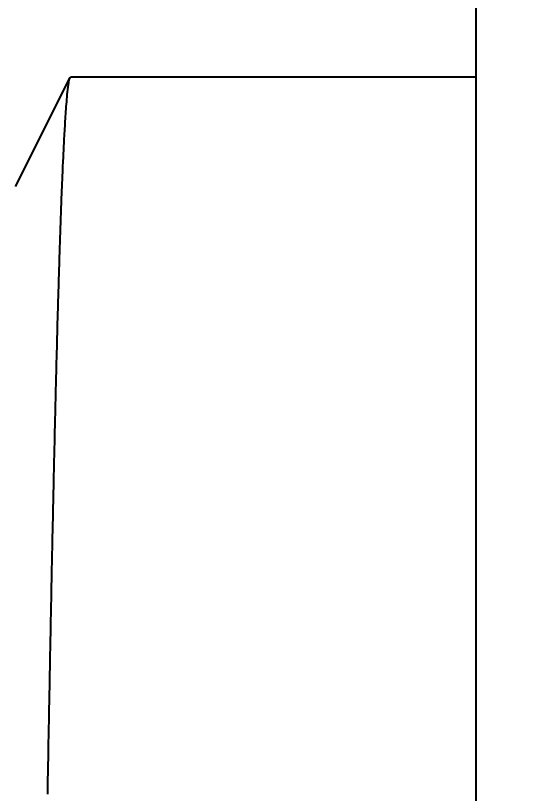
# Model space of a CAD drawing. Header units: millimetres. Extents: x 0 to 3800, y -67 to 2530.
# Drawn here: x 2239.57 to 2244.99, y 1473.72 to 1482.1 of the extents above; entities that cross this region are included whole.
import ezdxf

# ---------------------------------------------------------------- set-up
doc = ezdxf.new("R2010")
doc.units = ezdxf.units.MM
for name, color, linetype in [('내부선 및 부속', 4, 'Continuous'), ('외형선', 3, 'Continuous'), ('치수선', 7, 'Continuous')]:
    doc.layers.add(name, color=color, linetype=linetype)
doc.styles.add('____', font='')
doc.styles.get('____').set_extended_font_data('굴림')
doc.dimstyles.new('MSADIM', dxfattribs={"dimtxt": 33, "dimasz": 17, "dimexe": 10, "dimexo": 7.5, "dimgap": 10, "dimtad": 0, "dimtih": 1, "dimtoh": 1, "dimdec": 0, "dimzin": 1, "dimdsep": 46, "dimtxsty": '____', "dimcen": 11.25, "dimadec": 0, "dimazin": 0, "dimtfac": 1, "dimtdec": 0, "dimtix": 1, "dimtmove": 0, "dimatfit": 3, "dimfxl": 1, "dimtolj": 1, "dimtzin": 1, "dimarcsym": 0})

# ---------------------------------------------------------------- blocks, each defined once
blk = doc.blocks.new('*D35')
at = {"layer": '치수선', "color": 0, "linetype": 'Continuous', "lineweight": -2, "transparency": 16777216}
for p, q in [((2924.5235, 1577.5117), (2924.5235, 1252.0017)), ((2244.5236, 1269.5017), (2244.5236, 1272.0017)), ((2261.5236, 1262.0017), (2547.2433, 1262.0017)), ((2907.5235, 1262.0017), (2621.8038, 1262.0017))]:
    blk.add_line(p, q, dxfattribs=at)
at = {"layer": '치수선', "color": 0, "linetype": 'Continuous', "transparency": 16777216}
for points in [[(2261.5236, 1264.835), (2261.5236, 1259.1683), (2244.5236, 1262.0017)], [(2907.5235, 1264.835), (2907.5235, 1259.1683), (2924.5235, 1262.0017)]]:
    blk.add_solid(points, dxfattribs=at)
at = {"layer": '치수선', "color": 0, "linetype": 'Continuous', "transparency": 16777216, "insert": (2584.5236, 1262.0017), "char_height": 25, "attachment_point": 5, "style": '____'}
blk.add_mtext('\\A1;680', dxfattribs=at)

msp = doc.modelspace()

# ---------------------------------------------------------------- linework, layer by layer
at = {"layer": '내부선 및 부속', "linetype": 'Continuous'}
for p, q in [((2239.5666, 1480.2562), (2240.1535, 1481.4293)), ((2240.1535, 1481.4293), (2240.1608, 1481.4366)), ((2240.1608, 1481.4366), (2244.5236, 1481.4366)), ((2240.1608, 1481.4366), (2244.5236, 1481.4366))]:
    msp.add_line(p, q, dxfattribs=at)
at = {"layer": '내부선 및 부속', "linetype": 'Continuous', "flags": 128}
msp.add_lwpolyline([(2239.9126, 1473.7148), (2239.9136, 1473.7408), (2239.9136, 1473.7678), (2239.9146, 1473.7938), (2239.9146, 1473.8198), (2239.9146, 1473.8468), (2239.9156, 1473.8728), (2239.9156, 1473.8998), (2239.9166, 1473.9258), (2239.9166, 1473.9518), (2239.9176, 1473.9788), (2239.9176, 1474.0048), (2239.9186, 1474.0308), (2239.9186, 1474.0578), (2239.9196, 1474.0838), (2239.9196, 1474.1098), (2239.9206, 1474.1368), (2239.9206, 1474.1628), (2239.9216, 1474.1888), (2239.9216, 1474.2158), (2239.9216, 1474.2418), (2239.9226, 1474.2678), (2239.9226, 1474.2948), (2239.9236, 1474.3208), (2239.9236, 1474.3468), (2239.9246, 1474.3738), (2239.9246, 1474.3998), (2239.9256, 1474.4258), (2239.9256, 1474.4528), (2239.9266, 1474.4788), (2239.9266, 1474.5048), (2239.9276, 1474.5318), (2239.9276, 1474.5578), (2239.9286, 1474.5848), (2239.9286, 1474.6108), (2239.9296, 1474.6368), (2239.9296, 1474.6638), (2239.9306, 1474.6898), (2239.9306, 1474.7158), (2239.9316, 1474.7428), (2239.9316, 1474.7688), (2239.9326, 1474.7948), (2239.9326, 1474.8218), (2239.9336, 1474.8478), (2239.9336, 1474.8738), (2239.9346, 1474.9008), (2239.9346, 1474.9268), (2239.9346, 1474.9268), (2239.9356, 1474.9528), (2239.9356, 1474.9798), (2239.9366, 1475.0058), (2239.9366, 1475.0318), (2239.9376, 1475.0588), (2239.9376, 1475.0848), (2239.9386, 1475.1108), (2239.9386, 1475.1378), (2239.9396, 1475.1638), (2239.9396, 1475.1898), (2239.9406, 1475.2168), (2239.9406, 1475.2428), (2239.9416, 1475.2698), (2239.9416, 1475.2958), (2239.9426, 1475.3218), (2239.9426, 1475.3488), (2239.9436, 1475.3748), (2239.9436, 1475.4008), (2239.9446, 1475.4278), (2239.9446, 1475.4538), (2239.9456, 1475.4798), (2239.9456, 1475.5068), (2239.9466, 1475.5328), (2239.9466, 1475.5588), (2239.9476, 1475.5858), (2239.9476, 1475.6118), (2239.9486, 1475.6378), (2239.9486, 1475.6648), (2239.9496, 1475.6908), (2239.9496, 1475.7168), (2239.9506, 1475.7438), (2239.9506, 1475.7698), (2239.9516, 1475.7958), (2239.9516, 1475.8228), (2239.9526, 1475.8488), (2239.9526, 1475.8748), (2239.9536, 1475.9018), (2239.9536, 1475.9278), (2239.9546, 1475.9548), (2239.9546, 1475.9808), (2239.9556, 1476.0068), (2239.9566, 1476.0338), (2239.9566, 1476.0598), (2239.9576, 1476.0858), (2239.9576, 1476.1128), (2239.9586, 1476.1388), (2239.9586, 1476.1648), (2239.9596, 1476.1918), (2239.9596, 1476.2178), (2239.9606, 1476.2438), (2239.9606, 1476.2708), (2239.9616, 1476.2968), (2239.9616, 1476.3228), (2239.9626, 1476.3498), (2239.9636, 1476.3758), (2239.9636, 1476.4018), (2239.9646, 1476.4288), (2239.9646, 1476.4548), (2239.9656, 1476.4808), (2239.9656, 1476.5078), (2239.9666, 1476.5338), (2239.9666, 1476.5598), (2239.9676, 1476.5868), (2239.9676, 1476.6128), (2239.9686, 1476.6398), (2239.9696, 1476.6658), (2239.9696, 1476.6918), (2239.9706, 1476.7188), (2239.9706, 1476.7448), (2239.9716, 1476.7708), (2239.9716, 1476.7978), (2239.9726, 1476.8238), (2239.9736, 1476.8498), (2239.9736, 1476.8768), (2239.9746, 1476.9028), (2239.9746, 1476.9288), (2239.9756, 1476.9558), (2239.9756, 1476.9818), (2239.9766, 1477.0078), (2239.9776, 1477.0348), (2239.9776, 1477.0608), (2239.9786, 1477.0868), (2239.9786, 1477.1138), (2239.9796, 1477.1398), (2239.9796, 1477.1658), (2239.9806, 1477.1928), (2239.9816, 1477.2188), (2239.9816, 1477.2448), (2239.9826, 1477.2718), (2239.9826, 1477.2978), (2239.9836, 1477.3238), (2239.9846, 1477.3508), (2239.9846, 1477.3768), (2239.9856, 1477.4028), (2239.9856, 1477.4298), (2239.9866, 1477.4558), (2239.9876, 1477.4828), (2239.9876, 1477.5088), (2239.9886, 1477.5348), (2239.9886, 1477.5618), (2239.9886, 1477.5618), (2239.9896, 1477.5878), (2239.9906, 1477.6138), (2239.9906, 1477.6408), (2239.9916, 1477.6668), (2239.9916, 1477.6928), (2239.9926, 1477.7198), (2239.9936, 1477.7458), (2239.9936, 1477.7718), (2239.9946, 1477.7988), (2239.9956, 1477.8248), (2239.9956, 1477.8508), (2239.9966, 1477.8778), (2239.9966, 1477.9038), (2239.9976, 1477.9298), (2239.9986, 1477.9568), (2239.9986, 1477.9828), (2239.9996, 1478.0088), (2240.0006, 1478.0358), (2240.0006, 1478.0618), (2240.0016, 1478.0878), (2240.0026, 1478.1148), (2240.0026, 1478.1408), (2240.0036, 1478.1668), (2240.0046, 1478.1938), (2240.0046, 1478.2198), (2240.0056, 1478.2458), (2240.0066, 1478.2728), (2240.0066, 1478.2988), (2240.0076, 1478.3258), (2240.0086, 1478.3518), (2240.0086, 1478.3778), (2240.0096, 1478.4048), (2240.0106, 1478.4308), (2240.0106, 1478.4568), (2240.0116, 1478.4838), (2240.0126, 1478.5098), (2240.0126, 1478.5358), (2240.0136, 1478.5628), (2240.0146, 1478.5888), (2240.0146, 1478.6148), (2240.0156, 1478.6418), (2240.0166, 1478.6678), (2240.0176, 1478.6938), (2240.0176, 1478.7208), (2240.0186, 1478.7468), (2240.0196, 1478.7728), (2240.0196, 1478.7998), (2240.0206, 1478.8258), (2240.0216, 1478.8518), (2240.0226, 1478.8788), (2240.0226, 1478.9048), (2240.0236, 1478.9308), (2240.0246, 1478.9578), (2240.0256, 1478.9838), (2240.0256, 1479.0098), (2240.0266, 1479.0368), (2240.0276, 1479.0628), (2240.0286, 1479.0888), (2240.0286, 1479.1158), (2240.0296, 1479.1418), (2240.0306, 1479.1678), (2240.0316, 1479.1948), (2240.0316, 1479.2208), (2240.0326, 1479.2468), (2240.0336, 1479.2738), (2240.0346, 1479.2998), (2240.0356, 1479.3258), (2240.0356, 1479.3528), (2240.0366, 1479.3788), (2240.0376, 1479.4048), (2240.0386, 1479.4318), (2240.0396, 1479.4578), (2240.0406, 1479.4838), (2240.0406, 1479.5108), (2240.0416, 1479.5368), (2240.0426, 1479.5628), (2240.0436, 1479.5898), (2240.0446, 1479.6158), (2240.0456, 1479.6428), (2240.0456, 1479.6688), (2240.0466, 1479.6948), (2240.0476, 1479.7218), (2240.0486, 1479.7478), (2240.0496, 1479.7738), (2240.0506, 1479.8008), (2240.0516, 1479.8268), (2240.0526, 1479.8528), (2240.0536, 1479.8798), (2240.0546, 1479.9058), (2240.0546, 1479.9318), (2240.0556, 1479.9588), (2240.0566, 1479.9848), (2240.0576, 1480.0108), (2240.0586, 1480.0378), (2240.0596, 1480.0638), (2240.0606, 1480.0898), (2240.0616, 1480.1168), (2240.0626, 1480.1428), (2240.0636, 1480.1688), (2240.0646, 1480.1958), (2240.0646, 1480.1958), (2240.0656, 1480.2218), (2240.0666, 1480.2478), (2240.0676, 1480.2748), (2240.0686, 1480.3008), (2240.0706, 1480.3268), (2240.0716, 1480.3538), (2240.0726, 1480.3798), (2240.0736, 1480.4058), (2240.0746, 1480.4318), (2240.0756, 1480.4588), (2240.0766, 1480.4848), (2240.0786, 1480.5108), (2240.0796, 1480.5378), (2240.0806, 1480.5638), (2240.0816, 1480.5898), (2240.0826, 1480.6168), (2240.0846, 1480.6428), (2240.0856, 1480.6688), (2240.0866, 1480.6958), (2240.0886, 1480.7218), (2240.0896, 1480.7478), (2240.0906, 1480.7748), (2240.0926, 1480.8008), (2240.0936, 1480.8268), (2240.0956, 1480.8538), (2240.0966, 1480.8798), (2240.0986, 1480.9058), (2240.0996, 1480.9328), (2240.1016, 1480.9588), (2240.1036, 1480.9848), (2240.1046, 1481.0108), (2240.1066, 1481.0378), (2240.1086, 1481.0638), (2240.1106, 1481.0898), (2240.1126, 1481.1168), (2240.1146, 1481.1428), (2240.1166, 1481.1688), (2240.1186, 1481.1948), (2240.1206, 1481.2218), (2240.1236, 1481.2478), (2240.1266, 1481.2738), (2240.1296, 1481.2998), (2240.1326, 1481.3258), (2240.1366, 1481.3518), (2240.1406, 1481.3778), (2240.1446, 1481.4048), (2240.1536, 1481.4288), (2240.1536, 1481.4288)], dxfattribs=at)
at = {"layer": '외형선', "linetype": 'Continuous'}
msp.add_line((2244.5236, 1223.4989), (2244.5236, 1892.079), dxfattribs=at)

# ---------------------------------------------------------------- dimensions: what is measured, and where the dimension line sits
at = {"layer": '치수선', "linetype": 'Continuous'}
dim = msp.add_linear_dim(base=(2244.5236, 1262.0017), p1=(2924.5235, 1585.0117), p2=(2244.5236, 1262.0017), dimstyle='MSADIM', override={"dimtxt": 25}, dxfattribs=at)
dim.commit()
dim.dimension.update_dxf_attribs({"geometry": '*D35', "text_midpoint": (2584.5236, 1262.0017)})

doc.saveas('drawing.dxf')
